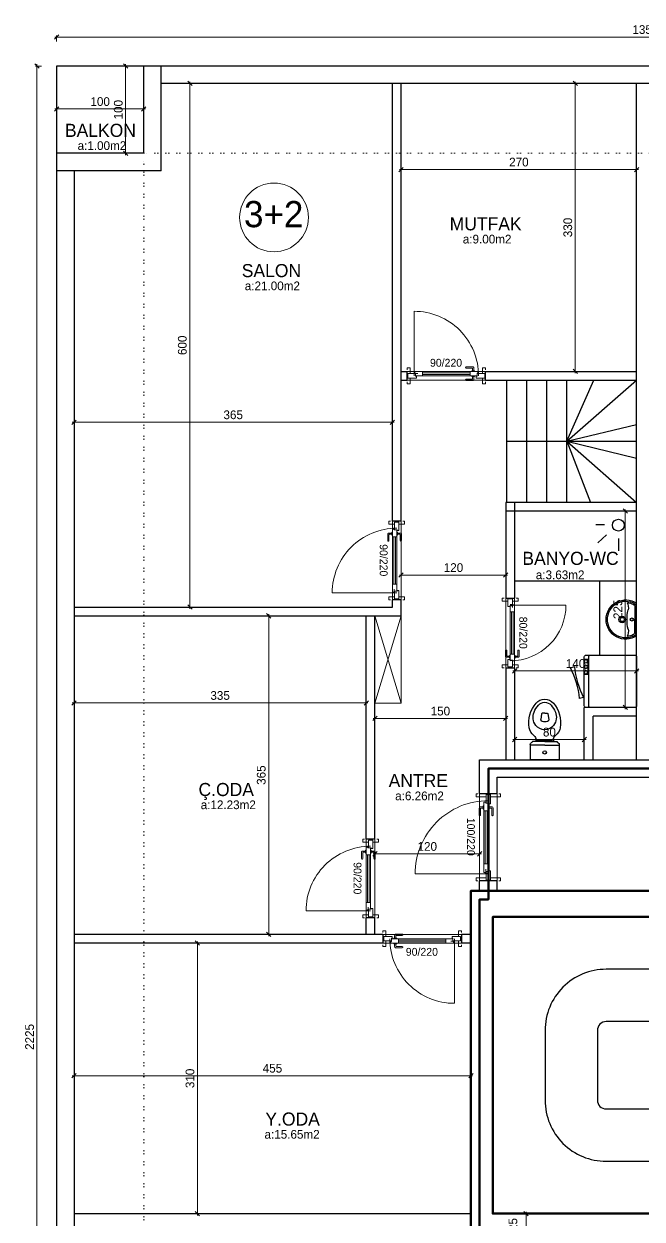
# Model space of a CAD drawing. Header units: centimetres. Extents: x 562865 to 1310255, y -148070 to 32737.
# Drawn here: x 588682 to 589391, y 1689 to 3058 of the extents above; entities that cross this region are included whole.
import ezdxf
from ezdxf.enums import TextEntityAlignment as Align

# ---------------------------------------------------------------- set-up
doc = ezdxf.new("R2010")
doc.units = ezdxf.units.CM
doc.header["$LTSCALE"] = 2.5
doc.linetypes.add('DOT', pattern=[0.25, 0, -0.25])
doc.layers.get('0').update_dxf_attribs({"color": 86})
for name, color, linetype, lineweight in [('ADAKENARI', 18, 'Continuous', 5), ('DUVAR', 4, 'Continuous', 30), ('duvar-kesim', 7, 'Continuous', 0), ('GÖRÜNÜŞLER', 96, 'Continuous', 25), ('iç ölçü', 106, 'Continuous', 18), ('kapi', 9, 'Continuous', 0), ('kolon', 1, 'Continuous', 53)]:
    doc.layers.add(name, color=color, linetype=linetype, lineweight=lineweight)
for name, color, linetype in [('alan', 7, 'Continuous'), ('kapi-yazi', 7, 'Continuous'), ('mahal', 7, 'Continuous'), ('MERBAS', 231, 'Continuous')]:
    doc.layers.add(name, color=color, linetype=linetype)
doc.styles.add('PINAR', font='comic.ttf')
doc.dimstyles.new('TEMİZ ÖLÇÜ', dxfattribs={"dimtxt": 10, "dimasz": 5, "dimexe": 1.8, "dimexo": 0.625, "dimgap": 3, "dimtad": 1, "dimdec": 0, "dimrnd": 0.5, "dimzin": 1, "dimdsep": 46, "dimtxsty": 'PINAR', "dimblk": 'OBLIQUE', "dimcen": 0.9, "dimdle": 2, "dimclrd": 256, "dimclre": 256, "dimclrt": 7, "dimadec": 0, "dimazin": 0, "dimtfac": 1, "dimtdec": 0, "dimtofl": 0, "dimtmove": 2, "dimatfit": 2, "dimfxl": 10, "dimfxlon": 1, "dimlwd": -1, "dimlwe": -1, "dimarcsym": 0})

# ---------------------------------------------------------------- blocks, each defined once
blk = doc.blocks.new('_Oblique')
at = {"color": 0, "linetype": 'ByBlock', "lineweight": -2}
blk.add_line((-0.5, -0.5), (0.5, 0.5), dxfattribs=at)
blk = doc.blocks.new('*D445')
at = {"layer": 'Defpoints', "color": 0}
for p in [(589253.9, 1694.9), (589258.1, 1694.9), (589253.9, 1669.9)]:
    blk.add_point(p, dxfattribs=at)
at = {"layer": 'iç ölçü'}
for p, q in [((589254.5, 1694.9), (589259.9, 1694.9)), ((589258.1, 1667.9), (589258.1, 1696.9)), ((589254.5, 1669.9), (589259.9, 1669.9))]:
    blk.add_line(p, q, dxfattribs=at)
at = {"layer": 'iç ölçü', "linetype": 'ByBlock', "xscale": 5, "yscale": 5, "zscale": 5}
for p, rotation in [((589258.1, 1694.9), 90), ((589258.1, 1669.9), 270)]:
    blk.add_blockref('_Oblique', p, dxfattribs=dict(at, rotation=rotation))
at = {"layer": 'iç ölçü', "color": 7, "insert": (589243, 1682.4), "char_height": 10, "attachment_point": 5, "rotation": 90, "style": 'PINAR'}
blk.add_mtext('25', dxfattribs=at)
blk = doc.blocks.new('Klozet-1')
for p, q in [((16.75, 0), (-16.75, 0)), ((16.75, -17.5), (16.75, 0)), ((-16.75, -17.5), (-16.75, 0)), ((0, -17), (-16.75, -17)), ((0, -21), (-13.8398, -21)), ((-10, -23), (-10, -21)), ((-8.0157, -22.0272), (0, -22.0272)), ((0, -17), (16.75, -17)), ((0, -21), (13.8397, -21)), ((8.0156, -22.0272), (0, -22.0272)), ((10, -23), (10, -21)), ((-3.7475, -52.5499), (-4.5772, -46.068)), ((0, -53.5), (-2.7488, -53.5)), ((0, -53.5), (2.7487, -53.5)), ((3.7475, -52.5499), (4.5771, -46.068))]:
    blk.add_line(p, q)
for centre, radius, start, end in [((0, -8.5), 2, 90, 270), ((0, -8.5), 2, 270, 90), ((-14.75, -17.5), 2, 180, 245.214224), ((-16.6366, -21.5854), 2.5, 21.212156, 65.214224), ((-13.8398, -20.5), 0.5, 201.212156, 270), ((-16, -23), 6, 306.869898, 0), ((-8.0157, -24.0272), 2, 90, 176.416678), ((8.0156, -24.0272), 2, 3.583322, 90), ((16, -23), 6, 180, 233.130102), ((13.8397, -20.5), 0.5, 270, 338.787844), ((16.6365, -21.5854), 2.5, 114.785776, 158.787844), ((14.75, -17.5), 2, 294.785776, 0), ((16.7492, -42.2359), 35, 171.135952, 220.418686), ((-4, -39), 14, 126.869898, 171.135952), ((1.5795, -48.7268), 15, 142.16423, 203.165473), ((0, -47.5), 13, 90, 142.16423), ((0, -47.5), 13, 37.83577, 90), ((-16.7492, -42.2359), 35, 319.581314, 8.864048), ((-1.5796, -48.7268), 15, 336.834527, 37.83577), ((4, -39), 14, 8.864048, 53.130102), ((16.7492, -42.2359), 31.5, 203.165473, 220.418686), ((-2.5933, -45.8141), 2, 103.10266, 187.293703), ((-2.7488, -52.5), 1, 182.862405, 270), ((0.8071, -60.4236), 17, 92.721352, 103.10266), ((-0.8072, -60.4236), 17, 76.89734, 87.278648), ((2.7487, -52.5), 1, 270, 357.137595), ((2.5933, -45.8141), 2, 352.706297, 76.89734), ((-16.7492, -42.2359), 31.5, 319.581314, 336.834527), ((0, -56.5), 13, 220.418686, 270), ((0, -56.5), 9.5, 220.418686, 270), ((0, -56.5), 9.5, 270, 319.581314), ((0, -56.5), 13, 270, 319.581314)]:
    blk.add_arc(centre, radius, start, end)
blk = doc.blocks.new('Lav-1')
for p, q in [((-18.7083, 0), (18.7083, 0)), ((-15.105, -2.2), (0, -2.2)), ((15.105, -2.2), (0, -2.2))]:
    blk.add_line(p, q)
at = {"color": 8}
for p in [(-15.9925, -0.7), (15.9925, -0.7)]:
    blk.add_line(p, (0, -0.7), dxfattribs=at)
for centre, radius, start, end in [((0, -12.5), 22.5, 146.251011, 270), ((0, -12.5), 22.5, 270, 33.748989), ((0, -12.5), 19.5, 152.688782, 175.764074), ((-13.5377, -21.504), 12, 77.387843, 119.499625), ((-15.105, -4.7), 2.5, 90, 152.688782), ((0, 39), 50, 257.387843, 270), ((0, 39), 50, 270, 282.612157), ((13.5377, -21.504), 12, 60.500375, 102.612157), ((15.105, -4.7), 2.5, 27.311218, 90), ((0, -12.5), 19.5, 4.235926, 27.311218)]:
    blk.add_arc(centre, radius, start, end)
for centre, radius, start, end in [((0, -12.5), 21, 149.821029, 270), ((-15.9925, -3.2), 2.5, 90, 149.821029), ((0, -16.5), 3.75, 90, 270), ((0, -5.5), 1.75, 90, 270), ((0, -12.5), 21, 270, 30.178971), ((0, -5.5), 1.75, 270, 90), ((0, -16.5), 3.75, 270, 90), ((15.9925, -3.2), 2.5, 30.178971, 90), ((0, -16.5), 2.3, 90, 270), ((0, -16.5), 2.3, 270, 90)]:
    blk.add_arc(centre, radius, start, end, dxfattribs=at)
blk = doc.blocks.new('C.Mak')
at = {"color": 8}
for p, q in [((25.7, -56.1), (8.1, -56.1)), ((8.1, -56.1), (8.1, -59.3)), ((25.7, -59.3), (25.7, -56.1))]:
    blk.add_line(p, q, dxfattribs=at)
blk.add_lwpolyline([(-27.7, 0, 0.414214), (-29.7, -2), (-29.7, -58, 0.414214), (-27.7, -60), (28.2, -60, 0.414214), (30.3, -58), (30.3, -2, 0.414214), (28.2, 0)], format="xyb", close=True)
blk.add_lwpolyline([(-29.7, -53, 0.414214), (-27.7, -55), (28.2, -55, 0.414214), (30.3, -53)], format="xyb")
blk.add_lwpolyline([(15.9, -76), (17.2, -71.4, -0.091234), (-18.2, -60.9), (-19.5, -65.4, -0.091234)], format="xyb", close=True, dxfattribs=at)
for centre in [(10.7, -58.2), (16.9, -58.2), (23.3, -58.2)]:
    blk.add_circle(centre, 1.82, dxfattribs=at)
blk = doc.blocks.new('fm-door1')
at = {"linetype": 'Continuous'}
for p, q in [((0, 25), (0, -25)), ((100, 25), (0, 25)), ((80, 32), (80, 0)), ((84, 28), (128, 28)), ((90, 50), (910, 50)), ((90, 50), (90, 30)), ((100, 30), (90, 30)), ((100, 30), (100, -5)), ((100, 30), (100, -5)), ((100, 0), (900, 0)), ((190, 50), (190, 0)), ((810, 50), (810, 0)), ((910, 30), (900, 30)), ((900, 30), (900, -5)), ((900, 25), (1000, 25)), ((910, 50), (910, 30)), ((1000, 25), (1000, -25)), ((110, -25), (0, -25)), ((100, -5), (110, -5)), ((110, -5), (100, -5)), ((110, -5), (110, -25)), ((110, -25), (110, -5)), ((890, -25), (890, -5)), ((890, -5), (900, -5)), ((890, -25), (1000, -25))]:
    blk.add_line(p, q, dxfattribs=at)
at = {"color": 8, "linetype": 'Continuous'}
for p, q in [((190, 35), (810, 35)), ((190, 15), (810, 15))]:
    blk.add_line(p, q, dxfattribs=at)
at = {"linetype": 'Continuous'}
for points in [[(858, 58), (858, 89, 0.414214), (842, 104), (759, 104, 1), (759, 89), (835, 89, -0.414214), (842, 81), (842, 58)], [(858, -8), (858, -39, -0.414214), (842, -54), (759, -54, -1), (759, -39), (835, -39, 0.414214), (842, -31), (842, -8)]]:
    blk.add_lwpolyline(points, format="xyb", dxfattribs=at)
for points in [[(869, 50), (869, 58), (831, 58), (831, 50)], [(869, 0), (869, -8), (831, -8), (831, 0)]]:
    blk.add_lwpolyline(points, dxfattribs=at)
blk.add_circle((84, 32), 4.26, dxfattribs=at)
blk = doc.blocks.new('*D416')
at = {"layer": 'Defpoints', "color": 0}
for p in [(588739.8, 2290), (589074.8, 2290), (588739.8, 2280.1)]:
    blk.add_point(p, dxfattribs=at)
at = {"layer": 'iç ölçü'}
for p, q in [((589076.8, 2280.1), (588737.8, 2280.1)), ((588739.8, 2285.1), (588739.8, 2278.3)), ((589074.8, 2285.1), (589074.8, 2278.3))]:
    blk.add_line(p, q, dxfattribs=at)
at = {"layer": 'iç ölçü', "linetype": 'ByBlock', "xscale": 5, "yscale": 5, "zscale": 5, "rotation": 180}
blk.add_blockref('_Oblique', (588739.8, 2280.1), dxfattribs=at)
at = {"layer": 'iç ölçü', "linetype": 'ByBlock', "xscale": 5, "yscale": 5, "zscale": 5}
blk.add_blockref('_Oblique', (589074.8, 2280.1), dxfattribs=at)
at = {"layer": 'iç ölçü', "color": 7, "insert": (588907.3, 2288.6), "char_height": 10, "attachment_point": 5, "style": 'PINAR'}
blk.add_mtext('335', dxfattribs=at)
blk = doc.blocks.new('*D417')
at = {"layer": 'Defpoints', "color": 0}
for p in [(588892.3, 2379.9), (588892.3, 2014.9), (588963, 2014.9)]:
    blk.add_point(p, dxfattribs=at)
at = {"layer": 'iç ölçü'}
for p, q in [((588958, 2379.9), (588964.8, 2379.9)), ((588963, 2381.9), (588963, 2012.9)), ((588958, 2014.9), (588964.8, 2014.9))]:
    blk.add_line(p, q, dxfattribs=at)
at = {"layer": 'iç ölçü', "linetype": 'ByBlock', "xscale": 5, "yscale": 5, "zscale": 5}
for p, rotation in [((588963, 2379.9), 90), ((588963, 2014.9), 270)]:
    blk.add_blockref('_Oblique', p, dxfattribs=dict(at, rotation=rotation))
at = {"layer": 'iç ölçü', "color": 7, "insert": (588954.5, 2197.4), "char_height": 10, "attachment_point": 5, "rotation": 90, "style": 'PINAR'}
blk.add_mtext('365', dxfattribs=at)
blk = doc.blocks.new('*D418')
at = {"layer": 'Defpoints', "color": 0}
for p in [(588872.6, 2989.9), (588907.3, 2989.9), (588907.3, 2389.9)]:
    blk.add_point(p, dxfattribs=at)
at = {"layer": 'iç ölçü'}
for p, q in [((588877.6, 2989.9), (588870.8, 2989.9)), ((588872.6, 2387.9), (588872.6, 2991.9)), ((588877.6, 2389.9), (588870.8, 2389.9))]:
    blk.add_line(p, q, dxfattribs=at)
at = {"layer": 'iç ölçü', "linetype": 'ByBlock', "xscale": 5, "yscale": 5, "zscale": 5}
for p, rotation in [((588872.6, 2989.9), 90), ((588872.6, 2389.9), 270)]:
    blk.add_blockref('_Oblique', p, dxfattribs=dict(at, rotation=rotation))
at = {"layer": 'iç ölçü', "color": 7, "insert": (588864, 2689.9), "char_height": 10, "attachment_point": 5, "rotation": 90, "style": 'PINAR'}
blk.add_mtext('600', dxfattribs=at)
blk = doc.blocks.new('*D419')
at = {"layer": 'Defpoints', "color": 0}
for p in [(588739.8, 2631.7), (589104.8, 2611.7), (588739.8, 2601.7)]:
    blk.add_point(p, dxfattribs=at)
at = {"layer": 'iç ölçü'}
for p, q in [((588739.8, 2606.7), (588739.8, 2599.9)), ((589104.8, 2606.7), (589104.8, 2599.9)), ((589106.8, 2601.7), (588737.8, 2601.7))]:
    blk.add_line(p, q, dxfattribs=at)
at = {"layer": 'iç ölçü', "linetype": 'ByBlock', "xscale": 5, "yscale": 5, "zscale": 5, "rotation": 180}
blk.add_blockref('_Oblique', (588739.8, 2601.7), dxfattribs=at)
at = {"layer": 'iç ölçü', "linetype": 'ByBlock', "xscale": 5, "yscale": 5, "zscale": 5}
blk.add_blockref('_Oblique', (589104.8, 2601.7), dxfattribs=at)
at = {"layer": 'iç ölçü', "color": 7, "insert": (588922.3, 2610.2), "char_height": 10, "attachment_point": 5, "style": 'PINAR'}
blk.add_mtext('365', dxfattribs=at)
blk = doc.blocks.new('*D420')
at = {"layer": 'Defpoints', "color": 0}
for p in [(588719.8, 2960.7), (588719.8, 2943), (588819.8, 2943)]:
    blk.add_point(p, dxfattribs=at)
at = {"layer": 'iç ölçü'}
for p, q in [((588821.8, 2960.7), (588717.8, 2960.7)), ((588719.8, 2955.7), (588719.8, 2962.5)), ((588819.8, 2955.7), (588819.8, 2962.5))]:
    blk.add_line(p, q, dxfattribs=at)
at = {"layer": 'iç ölçü', "linetype": 'ByBlock', "xscale": 5, "yscale": 5, "zscale": 5, "rotation": 180}
blk.add_blockref('_Oblique', (588719.8, 2960.7), dxfattribs=at)
at = {"layer": 'iç ölçü', "linetype": 'ByBlock', "xscale": 5, "yscale": 5, "zscale": 5}
blk.add_blockref('_Oblique', (588819.8, 2960.7), dxfattribs=at)
at = {"layer": 'iç ölçü', "color": 7, "insert": (588769.8, 2969.1), "char_height": 10, "attachment_point": 5, "style": 'PINAR'}
blk.add_mtext('100', dxfattribs=at)
blk = doc.blocks.new('*D421')
at = {"layer": 'Defpoints', "color": 0}
for p in [(588777.8, 3009.9), (588777.8, 2909.9), (588799, 2909.9)]:
    blk.add_point(p, dxfattribs=at)
at = {"layer": 'iç ölçü'}
for p, q in [((588794, 3009.9), (588800.8, 3009.9)), ((588799, 3011.9), (588799, 2907.9)), ((588794, 2909.9), (588800.8, 2909.9))]:
    blk.add_line(p, q, dxfattribs=at)
at = {"layer": 'iç ölçü', "linetype": 'ByBlock', "xscale": 5, "yscale": 5, "zscale": 5}
for p, rotation in [((588799, 3009.9), 90), ((588799, 2909.9), 270)]:
    blk.add_blockref('_Oblique', p, dxfattribs=dict(at, rotation=rotation))
at = {"layer": 'iç ölçü', "color": 7, "insert": (588790.6, 2959.9), "char_height": 10, "attachment_point": 5, "rotation": 90, "style": 'PINAR'}
blk.add_mtext('100', dxfattribs=at)
blk = doc.blocks.new('*D422')
at = {"layer": 'Defpoints', "color": 0}
for p in [(589114.8, 2891.3), (589384.8, 2869.1), (589114.8, 2853.6)]:
    blk.add_point(p, dxfattribs=at)
at = {"layer": 'iç ölçü'}
for p, q in [((589386.8, 2891.3), (589112.8, 2891.3)), ((589114.8, 2886.3), (589114.8, 2893.2)), ((589384.8, 2886.3), (589384.8, 2893.2))]:
    blk.add_line(p, q, dxfattribs=at)
at = {"layer": 'iç ölçü', "linetype": 'ByBlock', "xscale": 5, "yscale": 5, "zscale": 5, "rotation": 180}
blk.add_blockref('_Oblique', (589114.8, 2891.3), dxfattribs=at)
at = {"layer": 'iç ölçü', "linetype": 'ByBlock', "xscale": 5, "yscale": 5, "zscale": 5}
blk.add_blockref('_Oblique', (589384.8, 2891.3), dxfattribs=at)
at = {"layer": 'iç ölçü', "color": 7, "insert": (589249.8, 2899.8), "char_height": 10, "attachment_point": 5, "style": 'PINAR'}
blk.add_mtext('270', dxfattribs=at)
blk = doc.blocks.new('*D423')
at = {"layer": 'Defpoints', "color": 0}
for p in [(589235.3, 2989.9), (589314.4, 2989.9), (589217.6, 2659.9)]:
    blk.add_point(p, dxfattribs=at)
at = {"layer": 'iç ölçü'}
for p, q in [((589309.4, 2989.9), (589316.2, 2989.9)), ((589314.4, 2657.9), (589314.4, 2991.9)), ((589309.4, 2659.9), (589316.2, 2659.9))]:
    blk.add_line(p, q, dxfattribs=at)
at = {"layer": 'iç ölçü', "linetype": 'ByBlock', "xscale": 5, "yscale": 5, "zscale": 5}
for p, rotation in [((589314.4, 2989.9), 90), ((589314.4, 2659.9), 270)]:
    blk.add_blockref('_Oblique', p, dxfattribs=dict(at, rotation=rotation))
at = {"layer": 'iç ölçü', "color": 7, "insert": (589305.9, 2824.9), "char_height": 10, "attachment_point": 5, "rotation": 90, "style": 'PINAR'}
blk.add_mtext('330', dxfattribs=at)
blk = doc.blocks.new('*D424')
at = {"layer": 'Defpoints', "color": 0}
for p in [(589084.8, 2264.3), (589084.8, 2262.3), (589234.8, 2264.3)]:
    blk.add_point(p, dxfattribs=at)
at = {"layer": 'iç ölçü'}
for p, q in [((589236.8, 2262.3), (589082.8, 2262.3)), ((589084.8, 2263.7), (589084.8, 2260.5)), ((589234.8, 2263.7), (589234.8, 2260.5))]:
    blk.add_line(p, q, dxfattribs=at)
at = {"layer": 'iç ölçü', "linetype": 'ByBlock', "xscale": 5, "yscale": 5, "zscale": 5, "rotation": 180}
blk.add_blockref('_Oblique', (589084.8, 2262.3), dxfattribs=at)
at = {"layer": 'iç ölçü', "linetype": 'ByBlock', "xscale": 5, "yscale": 5, "zscale": 5}
blk.add_blockref('_Oblique', (589234.8, 2262.3), dxfattribs=at)
at = {"layer": 'iç ölçü', "color": 7, "insert": (589159.8, 2270.7), "char_height": 10, "attachment_point": 5, "style": 'PINAR'}
blk.add_mtext('150', dxfattribs=at)
blk = doc.blocks.new('*D425')
at = {"layer": 'Defpoints', "color": 0}
for p in [(588885.4, 2004.9), (588881.3, 1694.9), (588885.4, 1694.9)]:
    blk.add_point(p, dxfattribs=at)
at = {"layer": 'iç ölçü'}
for p, q in [((588884.8, 2004.9), (588879.5, 2004.9)), ((588881.3, 2006.9), (588881.3, 1692.9)), ((588884.8, 1694.9), (588879.5, 1694.9))]:
    blk.add_line(p, q, dxfattribs=at)
at = {"layer": 'iç ölçü', "linetype": 'ByBlock', "xscale": 5, "yscale": 5, "zscale": 5}
for p, rotation in [((588881.3, 2004.9), 90), ((588881.3, 1694.9), 270)]:
    blk.add_blockref('_Oblique', p, dxfattribs=dict(at, rotation=rotation))
at = {"layer": 'iç ölçü', "color": 7, "insert": (588872.8, 1849.9), "char_height": 10, "attachment_point": 5, "rotation": 90, "style": 'PINAR'}
blk.add_mtext('310', dxfattribs=at)
blk = doc.blocks.new('*D426')
at = {"layer": 'Defpoints', "color": 0}
for p in [(589194.8, 1853), (588739.8, 1808.3), (589194.8, 1814.2)]:
    blk.add_point(p, dxfattribs=at)
at = {"layer": 'iç ölçü'}
for p, q in [((588737.8, 1853), (589196.8, 1853)), ((588739.8, 1848), (588739.8, 1854.8)), ((589194.8, 1848), (589194.8, 1854.8))]:
    blk.add_line(p, q, dxfattribs=at)
at = {"layer": 'iç ölçü', "linetype": 'ByBlock', "xscale": 5, "yscale": 5, "zscale": 5, "rotation": 180}
blk.add_blockref('_Oblique', (588739.8, 1853), dxfattribs=at)
at = {"layer": 'iç ölçü', "linetype": 'ByBlock', "xscale": 5, "yscale": 5, "zscale": 5}
blk.add_blockref('_Oblique', (589194.8, 1853), dxfattribs=at)
at = {"layer": 'iç ölçü', "color": 7, "insert": (588967.3, 1861.5), "char_height": 10, "attachment_point": 5, "style": 'PINAR'}
blk.add_mtext('455', dxfattribs=at)
blk = doc.blocks.new('*D427')
at = {"layer": 'Defpoints', "color": 0}
for p in [(589244.8, 2325.8), (589244.8, 2316.8), (589384.8, 2312.9)]:
    blk.add_point(p, dxfattribs=at)
at = {"layer": 'iç ölçü'}
for p, q in [((589386.8, 2316.8), (589242.8, 2316.8)), ((589244.8, 2321.8), (589244.8, 2315)), ((589384.8, 2313.5), (589384.8, 2318.6))]:
    blk.add_line(p, q, dxfattribs=at)
at = {"layer": 'iç ölçü', "linetype": 'ByBlock', "xscale": 5, "yscale": 5, "zscale": 5, "rotation": 180}
blk.add_blockref('_Oblique', (589244.8, 2316.8), dxfattribs=at)
at = {"layer": 'iç ölçü', "linetype": 'ByBlock', "xscale": 5, "yscale": 5, "zscale": 5}
blk.add_blockref('_Oblique', (589384.8, 2316.8), dxfattribs=at)
at = {"layer": 'iç ölçü', "color": 7, "insert": (589314.8, 2325.2), "char_height": 10, "attachment_point": 5, "style": 'PINAR'}
blk.add_mtext('140', dxfattribs=at)
blk = doc.blocks.new('*D428')
at = {"layer": 'Defpoints', "color": 0}
for p in [(589084.8, 2214.9), (589204.8, 2214.9), (589084.8, 2107.2)]:
    blk.add_point(p, dxfattribs=at)
at = {"layer": 'iç ölçü'}
for p, q in [((589084.8, 2112.2), (589084.8, 2105.4)), ((589204.8, 2112.2), (589204.8, 2105.4)), ((589206.8, 2107.2), (589082.8, 2107.2))]:
    blk.add_line(p, q, dxfattribs=at)
at = {"layer": 'iç ölçü', "linetype": 'ByBlock', "xscale": 5, "yscale": 5, "zscale": 5, "rotation": 180}
blk.add_blockref('_Oblique', (589084.8, 2107.2), dxfattribs=at)
at = {"layer": 'iç ölçü', "linetype": 'ByBlock', "xscale": 5, "yscale": 5, "zscale": 5}
blk.add_blockref('_Oblique', (589204.8, 2107.2), dxfattribs=at)
at = {"layer": 'iç ölçü', "color": 7, "insert": (589144.8, 2115.6), "char_height": 10, "attachment_point": 5, "style": 'PINAR'}
blk.add_mtext('120', dxfattribs=at)
blk = doc.blocks.new('*D429')
at = {"layer": 'Defpoints', "color": 0}
for p in [(589234.8, 2426.7), (589234.8, 2414.6), (589114.8, 2389.1)]:
    blk.add_point(p, dxfattribs=at)
at = {"layer": 'iç ölçü'}
for p, q in [((589112.8, 2426.7), (589236.8, 2426.7)), ((589114.8, 2421.7), (589114.8, 2428.5)), ((589234.8, 2421.7), (589234.8, 2428.5))]:
    blk.add_line(p, q, dxfattribs=at)
at = {"layer": 'iç ölçü', "linetype": 'ByBlock', "xscale": 5, "yscale": 5, "zscale": 5, "rotation": 180}
blk.add_blockref('_Oblique', (589114.8, 2426.7), dxfattribs=at)
at = {"layer": 'iç ölçü', "linetype": 'ByBlock', "xscale": 5, "yscale": 5, "zscale": 5}
blk.add_blockref('_Oblique', (589234.8, 2426.7), dxfattribs=at)
at = {"layer": 'iç ölçü', "color": 7, "insert": (589174.8, 2435.1), "char_height": 10, "attachment_point": 5, "style": 'PINAR'}
blk.add_mtext('120', dxfattribs=at)
blk = doc.blocks.new('*D385')
at = {"layer": 'Defpoints', "color": 0}
for p in [(589361.8, 2499.9), (589371.7, 2499.9), (589361.8, 2274.9)]:
    blk.add_point(p, dxfattribs=at)
at = {"layer": 'iç ölçü'}
for p, q in [((589366.7, 2499.9), (589373.5, 2499.9)), ((589371.7, 2272.9), (589371.7, 2501.9)), ((589366.7, 2274.9), (589373.5, 2274.9))]:
    blk.add_line(p, q, dxfattribs=at)
at = {"layer": 'iç ölçü', "linetype": 'ByBlock', "xscale": 5, "yscale": 5, "zscale": 5}
for p, rotation in [((589371.7, 2499.9), 90), ((589371.7, 2274.9), 270)]:
    blk.add_blockref('_Oblique', p, dxfattribs=dict(at, rotation=rotation))
at = {"layer": 'iç ölçü', "color": 7, "insert": (589363.3, 2387.4), "char_height": 10, "attachment_point": 5, "rotation": 90, "style": 'PINAR'}
blk.add_mtext('225', dxfattribs=at)
blk = doc.blocks.new('*D388')
at = {"layer": 'Defpoints', "color": 0}
for p in [(589244.8, 2238.2), (589244.8, 2232.5), (589324.8, 2232.5)]:
    blk.add_point(p, dxfattribs=at)
at = {"layer": 'iç ölçü'}
for p, q in [((589326.8, 2238.2), (589242.8, 2238.2)), ((589244.8, 2233.2), (589244.8, 2240)), ((589324.8, 2233.2), (589324.8, 2240))]:
    blk.add_line(p, q, dxfattribs=at)
at = {"layer": 'iç ölçü', "linetype": 'ByBlock', "xscale": 5, "yscale": 5, "zscale": 5, "rotation": 180}
blk.add_blockref('_Oblique', (589244.8, 2238.2), dxfattribs=at)
at = {"layer": 'iç ölçü', "linetype": 'ByBlock', "xscale": 5, "yscale": 5, "zscale": 5}
blk.add_blockref('_Oblique', (589324.8, 2238.2), dxfattribs=at)
at = {"layer": 'iç ölçü', "color": 7, "insert": (589284.8, 2246.6), "char_height": 10, "attachment_point": 5, "style": 'PINAR'}
blk.add_mtext('80', dxfattribs=at)
blk = doc.blocks.new('*D389')
at = {"layer": 'Defpoints', "color": 0}
for p in [(588697.35, 3009.92), (588822.03, 3009.92), (588822.03, 784.92)]:
    blk.add_point(p, dxfattribs=at)
at = {"layer": 'iç ölçü'}
for p, q in [((588702.35, 3009.92), (588695.55, 3009.92)), ((588697.35, 782.92), (588697.35, 3011.92)), ((588702.35, 784.92), (588695.55, 784.92))]:
    blk.add_line(p, q, dxfattribs=at)
at = {"layer": 'iç ölçü', "linetype": 'ByBlock', "xscale": 5, "yscale": 5, "zscale": 5}
for p, rotation in [((588697.35, 3009.92), 90), ((588697.35, 784.92), 270)]:
    blk.add_blockref('_Oblique', p, dxfattribs=dict(at, rotation=rotation))
at = {"layer": 'iç ölçü', "color": 7, "lineweight": 140, "insert": (588688.9136, 1897.42), "char_height": 10, "attachment_point": 5, "rotation": 90, "style": 'PINAR'}
blk.add_mtext('2225', dxfattribs=at)
blk = doc.blocks.new('*D592')
at = {"layer": 'Defpoints', "color": 0}
for p in [(590069.8, 3043.1), (588719.8, 3009.9), (590069.8, 3009.9)]:
    blk.add_point(p, dxfattribs=at)
at = {"layer": 'iç ölçü'}
for p, q in [((588717.8, 3043.1), (590071.8, 3043.1)), ((588719.8, 3038.1), (588719.8, 3044.9)), ((590069.8, 3038.1), (590069.8, 3044.9))]:
    blk.add_line(p, q, dxfattribs=at)
at = {"layer": 'iç ölçü', "linetype": 'ByBlock', "xscale": 5, "yscale": 5, "zscale": 5, "rotation": 180}
blk.add_blockref('_Oblique', (588719.8, 3043.1), dxfattribs=at)
at = {"layer": 'iç ölçü', "linetype": 'ByBlock', "xscale": 5, "yscale": 5, "zscale": 5}
blk.add_blockref('_Oblique', (590069.8, 3043.1), dxfattribs=at)
at = {"layer": 'iç ölçü', "color": 7, "insert": (589394.8, 3051.6), "char_height": 10, "attachment_point": 5, "style": 'PINAR'}
blk.add_mtext('1350', dxfattribs=at)

msp = doc.modelspace()

# ---------------------------------------------------------------- linework, layer by layer
at = {"layer": 'ADAKENARI', "color": 2, "linetype": 'DOT', "ltscale": 20}
for points in [[(589969.8, 2909.9), (588819.8, 2909.9), (588819.8, 884.9), (589969.8, 884.9)], [(588819.8, 2909.9), (589969.8, 2909.9), (589969.8, 884.9), (588819.8, 884.9)]]:
    msp.add_lwpolyline(points, close=True, dxfattribs=at)
at = {"layer": 'DUVAR'}
for p, q in [((590069.8, 3009.9), (588719.8, 3009.9)), ((588719.8, 3009.9), (588719.8, 784.9)), ((588819.8, 2909.9), (588819.8, 3009.9)), ((588839.8, 2889.9), (588839.8, 3009.9)), ((589949.8, 2989.9), (588839.8, 2989.9)), ((589104.8, 2488.3), (589104.8, 2989.9)), ((589114.8, 2488.3), (589114.8, 2989.9)), ((589384.8, 2214.9), (589384.8, 2989.9)), ((588819.8, 2909.9), (588719.8, 2909.9)), ((588839.8, 2889.9), (588719.8, 2889.9)), ((588739.8, 2889.9), (588739.8, 1354.9)), ((589114.8, 2659.9), (589121.6, 2659.9)), ((589121.6, 2649.9), (589121.6, 2659.9)), ((589211.6, 2659.9), (589384.8, 2659.9)), ((589211.6, 2649.9), (589211.6, 2659.9)), ((589114.8, 2649.9), (589121.6, 2649.9)), ((589211.6, 2649.9), (589384.8, 2649.9)), ((589234.8, 2509.9), (589234.8, 2400.3)), ((589384.8, 2509.9), (589234.8, 2509.9)), ((589244.8, 2509.9), (589244.8, 2400.3)), ((589384.8, 2499.9), (589234.8, 2499.9)), ((589114.8, 2488.3), (589104.8, 2488.3)), ((589104.8, 2389.9), (589104.8, 2398.3)), ((589114.8, 2398.3), (589104.8, 2398.3)), ((589114.8, 2379.9), (589114.8, 2398.3)), ((589234.8, 2400.3), (589244.8, 2400.3)), ((588739.8, 2389.9), (589104.8, 2389.9)), ((588739.8, 2379.9), (589114.8, 2379.9)), ((589074.8, 2123.9), (589074.8, 2379.9)), ((589084.8, 2123.9), (589084.8, 2379.9)), ((589234.8, 2320.3), (589234.8, 2214.9)), ((589234.8, 2320.3), (589244.8, 2320.3)), ((589244.8, 2320.3), (589244.8, 2214.9)), ((589384.8, 2274.9), (589324.8, 2274.9)), ((589324.8, 2214.9), (589324.8, 2274.9)), ((589384.8, 2264.9), (589334.8, 2264.9)), ((589334.8, 2214.9), (589334.8, 2264.9)), ((589204.8, 2214.9), (589584.8, 2214.9)), ((589204.8, 2176.1), (589204.8, 2214.9)), ((589224.8, 2194.9), (589564.8, 2194.9)), ((589224.8, 2176.1), (589224.8, 2194.9)), ((589224.8, 2176.1), (589204.8, 2176.1)), ((589084.8, 2123.9), (589074.8, 2123.9)), ((589204.8, 2064.9), (589204.8, 2076.1)), ((589224.8, 2076.1), (589204.8, 2076.1)), ((589224.8, 2064.9), (589224.8, 2076.1)), ((589074.8, 2014.9), (589074.8, 2033.9)), ((589084.8, 2033.9), (589074.8, 2033.9)), ((589084.8, 2014.9), (589084.8, 2033.9)), ((589093.9, 2014.9), (588739.8, 2014.9)), ((589093.9, 2014.9), (589093.9, 2004.9)), ((589194.8, 2014.9), (589183.9, 2014.9)), ((589183.9, 2014.9), (589183.9, 2004.9)), ((589093.9, 2004.9), (588739.8, 2004.9)), ((589194.8, 2004.9), (589183.9, 2004.9)), ((588739.8, 1694.9), (589194.8, 1694.9))]:
    msp.add_line(p, q, dxfattribs=at)
at = {"layer": 'duvar-kesim'}
for p, q in [((589121.6, 2659.9), (589211.6, 2659.9)), ((589121.6, 2649.9), (589211.6, 2649.9)), ((589104.8, 2398.3), (589104.8, 2488.3)), ((589114.8, 2398.3), (589114.8, 2488.3)), ((589234.8, 2400.3), (589234.8, 2320.3)), ((589244.8, 2400.3), (589244.8, 2320.3)), ((589204.8, 2076.1), (589204.8, 2176.1)), ((589224.8, 2076.1), (589224.8, 2176.1)), ((589074.8, 2033.9), (589074.8, 2123.9)), ((589084.8, 2033.9), (589084.8, 2123.9)), ((589183.9, 2014.9), (589093.9, 2014.9)), ((589183.9, 2004.9), (589093.9, 2004.9))]:
    msp.add_line(p, q, dxfattribs=at)
at = {"layer": 'GÖRÜNÜŞLER'}
for p, q in [((589348, 2484.1), (589338.2, 2484.1)), ((589350.4, 2472.9), (589340.2, 2463.4)), ((589363.9, 2468.5), (589363.9, 2454.3)), ((589244.8, 2419.9), (589384.8, 2419.9)), ((589342.6, 2334.9), (589342.6, 2419.9))]:
    msp.add_line(p, q, dxfattribs=at)
msp.add_circle((589363.9, 2483.8), 6.78, dxfattribs=at)
at = {"layer": 'iç ölçü'}
for p, q in [((589084.8, 2279.9), (589114.8, 2379.9)), ((589084.8, 2379.9), (589114.8, 2279.9)), ((589114.8, 2379.9), (589114.8, 2279.9)), ((589114.8, 2279.9), (589084.8, 2279.9))]:
    msp.add_line(p, q, dxfattribs=at)
msp.add_circle((588969.1, 2836.4), 39.4, dxfattribs=at)
at = {"layer": 'kapi'}
for points in [[(589129.6, 2654.9), (589129.6, 2728.9, -0.414214), (589203.6, 2654.9, -0.414214)], [(589109.8, 2406.3), (589035.8, 2406.3, -0.414214), (589109.8, 2480.3, -0.414214)], [(589239.8, 2392.3), (589303.8, 2392.3, -0.414214), (589239.8, 2328.3, -0.414214)], [(589214.8, 2084.1), (589130.8, 2084.1, -0.414214), (589214.8, 2168.1, -0.414214)], [(589079.8, 2041.9), (589005.8, 2041.9, -0.414214), (589079.8, 2115.9, -0.414214)], [(589175.9, 2009.9), (589175.9, 1935.9, -0.414214), (589101.9, 2009.9, -0.414214)]]:
    msp.add_lwpolyline(points, format="xyb", dxfattribs=at)
for points in [[(589121.6, 2661.9), (589121.6, 2663.9), (589125.1, 2663.9), (589125.1, 2657.4)], [(589211.6, 2661.9), (589211.6, 2663.9), (589208.1, 2663.9), (589208.1, 2657.4)], [(589121.6, 2647.9), (589121.6, 2645.9), (589125.1, 2645.9), (589125.1, 2652.4)], [(589211.6, 2647.9), (589211.6, 2645.9), (589208.1, 2645.9), (589208.1, 2652.4)], [(589102.8, 2488.3), (589100.8, 2488.3), (589100.8, 2484.8), (589107.3, 2484.8)], [(589116.8, 2488.3), (589118.8, 2488.3), (589118.8, 2484.8), (589112.3, 2484.8)], [(589102.8, 2398.3), (589100.8, 2398.3), (589100.8, 2401.8), (589107.3, 2401.8)], [(589116.8, 2398.3), (589118.8, 2398.3), (589118.8, 2401.8), (589112.3, 2401.8)], [(589232.8, 2400.3), (589230.8, 2400.3), (589230.8, 2396.8), (589237.3, 2396.8)], [(589246.8, 2400.3), (589248.8, 2400.3), (589248.8, 2396.8), (589242.3, 2396.8)], [(589232.8, 2320.3), (589230.8, 2320.3), (589230.8, 2323.8), (589237.3, 2323.8)], [(589246.8, 2320.3), (589248.8, 2320.3), (589248.8, 2323.8), (589242.3, 2323.8)], [(589202.8, 2176.1), (589200.8, 2176.1), (589200.8, 2172.6), (589212.3, 2172.6)], [(589226.8, 2176.1), (589228.8, 2176.1), (589228.8, 2172.6), (589217.3, 2172.6)], [(589072.8, 2123.9), (589070.8, 2123.9), (589070.8, 2120.4), (589077.3, 2120.4)], [(589086.8, 2123.9), (589088.8, 2123.9), (589088.8, 2120.4), (589082.3, 2120.4)], [(589202.8, 2076.1), (589200.8, 2076.1), (589200.8, 2079.6), (589212.3, 2079.6)], [(589226.8, 2076.1), (589228.8, 2076.1), (589228.8, 2079.6), (589217.3, 2079.6)], [(589072.8, 2033.9), (589070.8, 2033.9), (589070.8, 2037.4), (589077.3, 2037.4)], [(589086.8, 2033.9), (589088.8, 2033.9), (589088.8, 2037.4), (589082.3, 2037.4)], [(589093.9, 2016.9), (589093.9, 2018.9), (589097.4, 2018.9), (589097.4, 2012.4)], [(589183.9, 2016.9), (589183.9, 2018.9), (589180.4, 2018.9), (589180.4, 2012.4)], [(589093.9, 2002.9), (589093.9, 2000.9), (589097.4, 2000.9), (589097.4, 2007.4)], [(589183.9, 2002.9), (589183.9, 2000.9), (589180.4, 2000.9), (589180.4, 2007.4)]]:
    msp.add_lwpolyline(points, dxfattribs=at)
at = {"layer": 'kolon', "color": 6, "lineweight": 140}
msp.add_lwpolyline([(589204.8, 1474.9), (589584.8, 1474.9), (589584.8, 2054.9), (589574.8, 2054.9), (589574.8, 2204.9), (589214.8, 2204.9), (589214.8, 2054.9), (589204.8, 2054.9)], close=True, dxfattribs=at)
at = {"layer": 'kolon'}
msp.add_lwpolyline([(589194.8, 1464.9), (589194.8, 2064.9), (589444.8, 2064.9), (589444.8, 2034.9), (589219.8, 2034.9), (589219.8, 1694.9), (589444.8, 1694.9), (589444.8, 1669.9), (589219.8, 1669.9), (589219.8, 1489.9), (589444.8, 1489.9), (589444.8, 1464.9)], close=True, dxfattribs=at)
at = {"layer": 'MERBAS'}
for p, q in [((589235.8, 2509.9), (589235.8, 2649.9)), ((589258.8, 2509.9), (589258.8, 2649.9)), ((589281.8, 2509.9), (589281.8, 2649.9)), ((589304.8, 2509.9), (589304.8, 2649.9)), ((589304.8, 2579.9), (589335.8, 2649.9)), ((589304.8, 2579.9), (589384.8, 2649.9)), ((589304.8, 2579.9), (589384.8, 2599.2)), ((589235.8, 2579.9), (589384.8, 2579.9)), ((589304.8, 2579.9), (589331.9, 2509.9)), ((589304.8, 2579.9), (589384.8, 2509.9)), ((589304.8, 2579.9), (589384.8, 2560.6)), ((589444.8, 2034.9), (589219.8, 2034.9)), ((589219.8, 2034.9), (589219.8, 1694.9)), ((589219.8, 1694.9), (589444.8, 1694.9))]:
    msp.add_line(p, q, dxfattribs=at)
for points in [[(589444.8, 1974.9), (589349.8, 1974.9, 0.414214), (589279.8, 1904.9), (589279.8, 1824.9, 0.414214), (589349.8, 1754.9), (589444.8, 1754.9)], [(589444.8, 1914.9), (589349.8, 1914.9, 0.414214), (589339.8, 1904.9), (589339.8, 1824.9, 0.414214), (589349.8, 1814.9), (589444.8, 1814.9)]]:
    msp.add_lwpolyline(points, format="xyb", dxfattribs=at)

# ---------------------------------------------------------------- block references
at = {"layer": 'GÖRÜNÜŞLER', "xscale": -1}
for name, p, rotation in [('Lav-1', (589384.8, 2375.7), 270), ('C.Mak', (589384.8, 2304.6), 270), ('Klozet-1', (589279.4, 2214.9), 180)]:
    msp.add_blockref(name, p, dxfattribs=dict(at, rotation=rotation))
at = {"layer": 'kapi', "yscale": -0.09999999999990905}
for p, xscale, zscale, rotation in [((589122.6, 2654.9), -0.08799999998882413, 0.08800000000000001, 180), ((589109.8, 2399.3), -0.08800000000019281, 0.08800000000000001, 270), ((589239.8, 2399.3), -0.07799999999997453, 0.07800000000000001, 90), ((589214.8, 2077.1), -0.09799999999995634, 0.098, 270), ((589079.8, 2034.9), -0.08800000000019281, 0.08800000000000001, 270)]:
    msp.add_blockref('fm-door1', p, dxfattribs=dict(at, xscale=xscale, zscale=zscale, rotation=rotation))
at = {"layer": 'kapi', "xscale": -0.08799999998882413, "yscale": -0.09999999999990905, "zscale": 0.08800000000000001}
msp.add_blockref('fm-door1', (589182.9, 2009.9), dxfattribs=at)

# ---------------------------------------------------------------- texts
at = {"layer": 'alan', "style": 'PINAR'}
for s, p in [('a:1.00m2', (588771.8, 2913.7)), ('a:9.00m2', (589213.4, 2806.6)), ('a:21.00m2', (588967.2, 2753)), ('a:3.63m2', (589297.1, 2421.9)), ('a:6.26m2', (589135.9, 2168.6)), ('a:12.23m2 ', (588918.5, 2158.4)), ('a:15.65m2', (588989.8, 1780.8))]:
    msp.add_text(s, height=10, dxfattribs=at).set_placement(p, align=Align.CENTER)
at = {"layer": 'kapi-yazi', "style": 'PINAR'}
for s, rotation, p in [('90/220', 360, (589166.3, 2669.9)), ('90/220', 270, (589094.8, 2443.6)), ('80/220', 270, (589254.8, 2360.5)), ('100/220', 270, (589194.8, 2126.7)), ('90/220', 270, (589064.8, 2079.2))]:
    msp.add_text(s, height=9, rotation=rotation, dxfattribs=at).set_placement(p, align=Align.MIDDLE_CENTER)
msp.add_text('90/220', height=9, dxfattribs=at).set_placement((589138.6, 1994.9), align=Align.MIDDLE_CENTER)
at = {"layer": 'mahal', "style": 'PINAR'}
for s, height, p in [('BALKON', 15, (588770.1, 2928.7)), ('3+2', 30, (588968.7, 2825.2)), ('MUTFAK', 15, (589211.7, 2821.6)), ('SALON', 15, (588966.1, 2768)), ('BANYO-WC', 15, (589309, 2438.3)), ('ANTRE', 15, (589134.5, 2183.6)), ('Ç.ODA', 15, (588914.3, 2173.4)), ('Y.ODA', 15, (588990.4, 1795.8))]:
    msp.add_text(s, height=height, dxfattribs=at).set_placement(p, align=Align.CENTER)

# ---------------------------------------------------------------- dimensions: what is measured, and where the dimension line sits
at = {"layer": 'iç ölçü'}
for base, p1, p2, picture, middle in [((590069.8, 3043.1), (588719.8, 3009.9), (590069.8, 3009.9), '*D592', (589394.8, 3051.6)), ((589244.8, 2238.2), (589324.8, 2232.5), (589244.8, 2232.5), '*D388', (589284.8, 2246.6))]:
    dim = msp.add_linear_dim(base=base, p1=p1, p2=p2, dimstyle='TEMİZ ÖLÇÜ', override={"dimfxl": 5, "dimarcsym": 1}, dxfattribs=at)
    dim.commit()
    dim.dimension.update_dxf_attribs({"geometry": picture, "text_midpoint": middle})
at = {"layer": 'iç ölçü', "color": 6, "lineweight": 140}
dim = msp.add_linear_dim(base=(588697.3, 3009.9), p1=(588822, 784.9), p2=(588822, 3009.9), angle=90, dimstyle='TEMİZ ÖLÇÜ', override={"dimfxl": 5, "dimarcsym": 1}, dxfattribs=at)
dim.commit()
dim.dimension.update_dxf_attribs({"geometry": '*D389', "text_midpoint": (588688.9, 1897.4)})
at = {"layer": 'iç ölçü'}
for base, p1, p2, angle, picture, middle in [((588799, 2909.9), (588777.8, 3009.9), (588777.8, 2909.9), 90, '*D421', (588790.6, 2959.9)), ((588872.6, 2989.9), (588907.3, 2389.9), (588907.3, 2989.9), 90, '*D418', (588864, 2689.9)), ((589314.4, 2989.9), (589217.6, 2659.9), (589235.3, 2989.9), 90, '*D423', (589305.9, 2824.9)), ((588719.8, 2960.7), (588819.8, 2943), (588719.8, 2943), 180, '*D420', (588769.8, 2969.1)), ((589114.8, 2891.3), (589384.8, 2869.1), (589114.8, 2853.6), 180, '*D422', (589249.8, 2899.8)), ((588739.8, 2601.7), (589104.8, 2611.7), (588739.8, 2631.7), 180, '*D419', (588922.3, 2610.2)), ((589371.7, 2499.9), (589361.8, 2274.9), (589361.8, 2499.9), 90, '*D385', (589363.3, 2387.4)), ((589234.8, 2426.7), (589114.8, 2389.1), (589234.8, 2414.6), 180, '*D429', (589174.8, 2435.1)), ((588963, 2014.9), (588892.3, 2379.9), (588892.3, 2014.9), 90, '*D417', (588954.5, 2197.4)), ((589244.8, 2316.8), (589384.8, 2312.9), (589244.8, 2325.8), 180, '*D427', (589314.8, 2325.2)), ((588739.8, 2280.1), (589074.8, 2290), (588739.8, 2290), 180, '*D416', (588907.3, 2288.6)), ((589084.8, 2262.3), (589234.8, 2264.3), (589084.8, 2264.3), 180, '*D424', (589159.8, 2270.7)), ((589084.8, 2107.2), (589204.8, 2214.9), (589084.8, 2214.9), 180, '*D428', (589144.8, 2115.6)), ((588881.3, 1694.9), (588885.4, 2004.9), (588885.4, 1694.9), 90, '*D425', (588872.8, 1849.9)), ((589194.8, 1853), (588739.8, 1808.3), (589194.8, 1814.2), 180, '*D426', (588967.3, 1861.5))]:
    dim = msp.add_linear_dim(base=base, p1=p1, p2=p2, angle=angle, dimstyle='TEMİZ ÖLÇÜ', override={"dimfxl": 5, "dimarcsym": 1}, dxfattribs=at)
    dim.commit()
    dim.dimension.update_dxf_attribs({"geometry": picture, "text_midpoint": middle})
dim = msp.add_linear_dim(base=(589258.1, 1694.9), p1=(589253.9, 1669.9), p2=(589253.9, 1694.9), angle=90, dimstyle='TEMİZ ÖLÇÜ', override={"dimtxsty": 'PINAR'}, dxfattribs=at)
dim.commit()
dim.dimension.update_dxf_attribs({"geometry": '*D445', "text_midpoint": (589243, 1682.4), "dimtype": 160})

doc.saveas('drawing.dxf')
